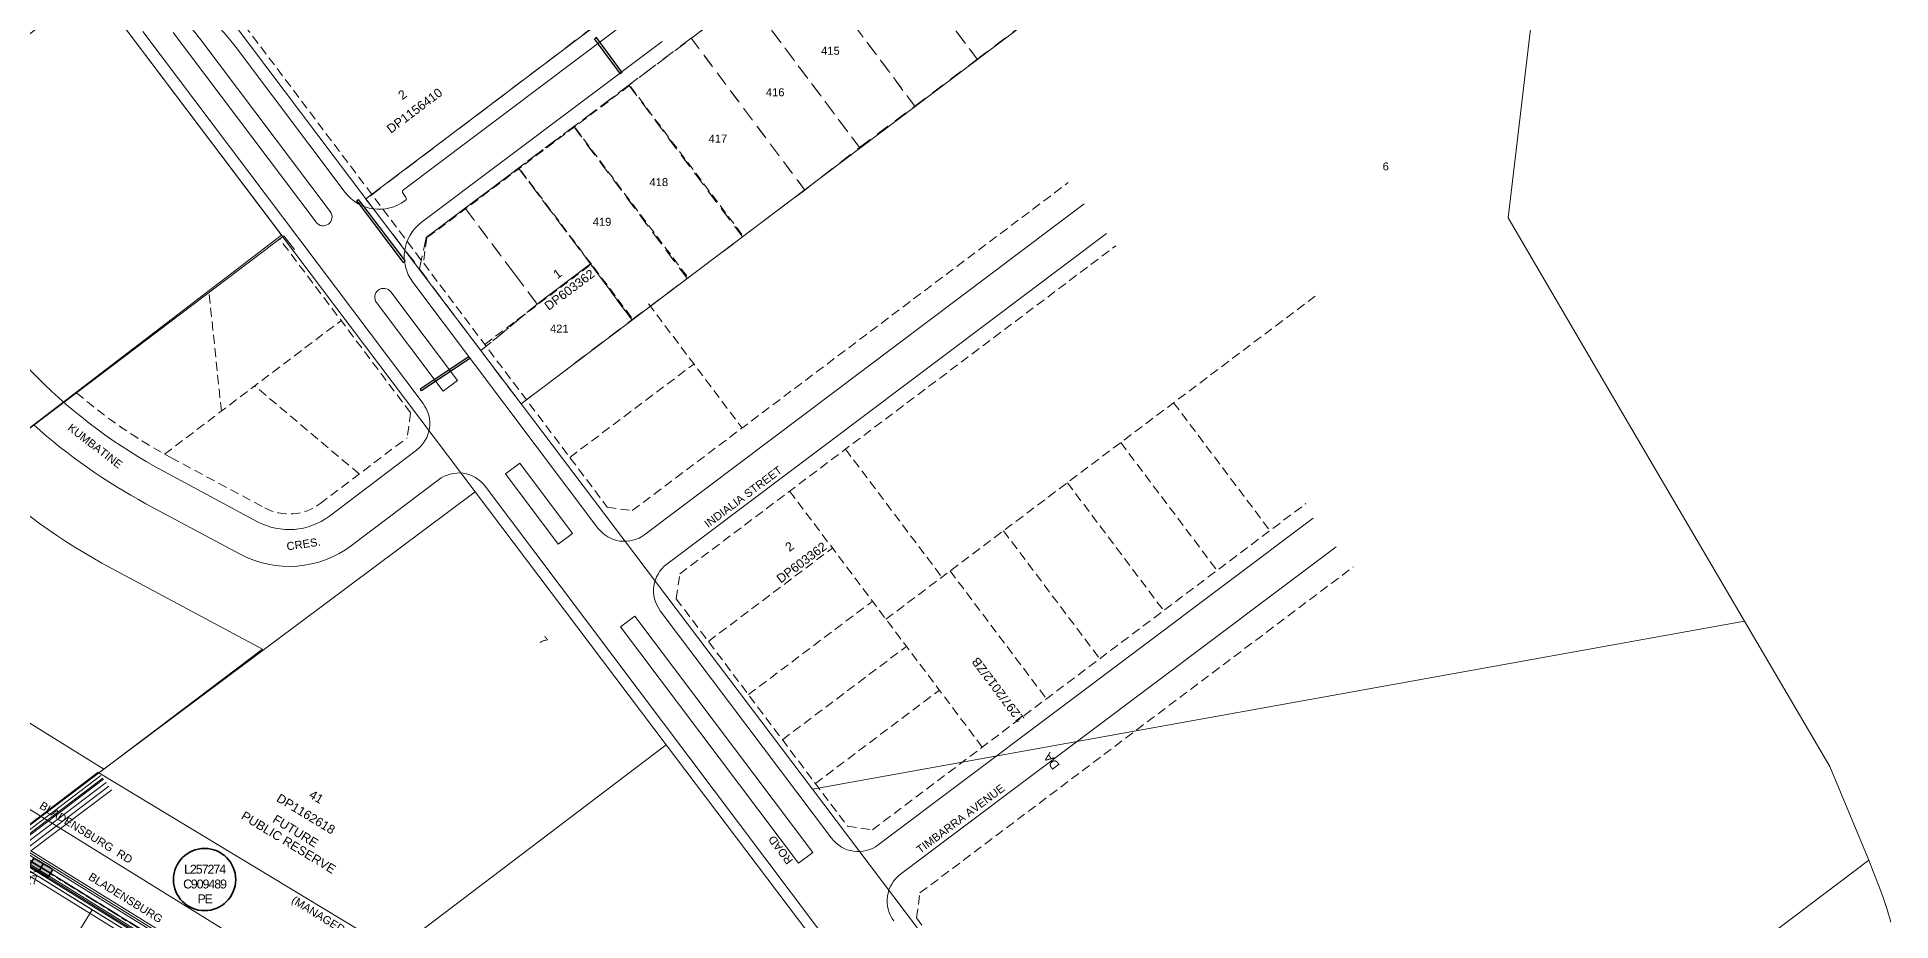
# Model space of a CAD drawing. Header units: metres. Extents: x 0 to 309348, y 0 to 6272736.
# Drawn here: x 308885.4 to 309302.5, y 6272026.7 to 6272225.7 of the extents above; entities that cross this region are included whole.
import ezdxf
from ezdxf.enums import TextEntityAlignment as Align

# ---------------------------------------------------------------- set-up
doc = ezdxf.new("R2010")
doc.units = ezdxf.units.M
for name, pattern in [('Cable Exist UG', [8.2, 4, -1.2, 1.8, -1.2]), ('Dash', [5, 3, -2]), ('DASHEDX2', [38.1, 25.4, -12.7])]:
    doc.linetypes.add(name, pattern=pattern)
doc.layers.get('0').update_dxf_attribs({"color": 6})
for name, color, linetype, lineweight in [('_User Miscellaneous1', 30, 'Continuous', 13), ('_User_HV_Exist', 1, 'Continuous', 35), ('_User_LV_Exist', 5, 'Continuous', 35), ('Cadastre Developer_SP_EXT', 98, 'Continuous', 15), ('Cadastre Developer_SP_NEW', 92, 'Continuous', 15), ('Cadastre Land Parcels_SP_EXT', 118, 'Continuous', 15), ('Cadastre Roads_SP_EXT', 218, 'Continuous', 15), ('Cadastre Roads_SP_NEW', 214, 'Continuous', 15)]:
    doc.layers.add(name, color=color, linetype=linetype, lineweight=lineweight)
doc.layers.add('_User Miscellaneous10', color=252, linetype='Continuous', lineweight=13, plot=False, transparency=0.85)
doc.layers.add('Duct_SP_EXT', color=30, linetype='Continuous')
doc.layers.add('SupportsUG_SP_LV_EXT', color=7, linetype='Continuous')
doc.styles.add('ARIAL', font='arial.ttf', dxfattribs={"height": 2})
doc.styles.get("Standard").update_dxf_attribs({"font": 'arial.ttf'})

# ---------------------------------------------------------------- blocks, each defined once
blk = doc.blocks.new('PILLAR_EXT')
blk.add_hatch(color=256).paths.add_polyline_path([(2.5, -1), (2.5, 1), (-2.5, 1), (-2.5, -1)])
for p, q in [((2.5, 0), (-2.5, 0)), ((0, -1), (0, 1))]:
    blk.add_line(p, q)
at = {"ltscale": 10}
blk.add_line((-2.5, 0), (2.5, 0), dxfattribs=at)
blk.add_lwpolyline([(2.5, 1), (1.25, 1), (-1.25, 1), (-2.5, 1), (-2.5, -1), (2.5, -1)], close=True)
for tag, p, flags in [('SUPPORT_TYPE', (0, 0.6), 9), ('STREETNAME', (0, 1.8), 9), ('OWNED_BY', (0, 0.2), 9), ('LOCATION', (0, 1.2), 9), ('SUBURB', (0, 2), 1), ('LEGEND', (0, 1), 9), ('PARENT', (0, 1.6), 9), ('USAGE', (0, 0.8), 9), ('NOTES', (0, 1.4), 9), ('STATE', (0, 0.4), 9)]:
    blk.add_attdef(tag, p, '', height=0.2, rotation=180, dxfattribs=dict(flags=flags))
at = {"width": 0.9, "flags": 8}
blk.add_attdef('ASSET_NUM', text='', height=2, rotation=270, dxfattribs=at).set_placement((2, -4), align=Align.MIDDLE_LEFT)

msp = doc.modelspace()

# ---------------------------------------------------------------- linework, layer by layer
at = {"layer": '_User Miscellaneous1', "ltscale": 0.75}
for p, q in [((308877.54871, 6272043.32371), (308969.44136, 6271986.40956)), ((308877.92782, 6272043.93581), (308969.8205, 6271987.02165))]:
    msp.add_line(p, q, dxfattribs=at)
at = {"layer": '_User Miscellaneous10', "linetype": 'DASHEDX2', "ltscale": 0.08}
for p, q in [((308915.62137, 6272250.24818), (309013.71705, 6272119.84076)), ((309018.75762, 6272214.80058), (308973.12856, 6272180.46307)), ((309044.00827, 6272181.2465), (309018.75762, 6272214.80058)), ((309031.58786, 6272171.89875), (309006.33675, 6272205.45344)), ((309010.14888, 6272174.53524), (308993.91589, 6272196.10629)), ((309019.34138, 6272119.04161), (309117.41991, 6272192.91071)), ((308973.12856, 6272180.46307), (308972.33715, 6272174.85079)), ((309030.02324, 6272104.80296), (309128.12867, 6272178.69233)), ((308986.17358, 6272156.49295), (309010.14888, 6272174.53524)), ((309019.16745, 6272162.551), (309010.14888, 6272174.53524)), ((309076.42609, 6272094.60193), (309173.36596, 6272167.61344)), ((309023.01533, 6272165.60566), (309044.04575, 6272137.64802)), ((309005.29678, 6272131.03459), (309033.20769, 6272152.05604)), ((309141.14187, 6272143.34346), (309162.80727, 6272114.54169)), ((309129.24127, 6272134.38036), (309150.90667, 6272105.5786)), ((309067.3168, 6272132.89109), (309088.99689, 6272104.06979)), ((309117.23988, 6272125.34136), (309138.90528, 6272096.5396)), ((309054.746, 6272123.42323), (309098.09149, 6272065.80017)), ((309013.71705, 6272119.84076), (309019.34138, 6272119.04161)), ((309073.37572, 6272047.18517), (309170.8779, 6272120.62019)), ((309102.84862, 6272114.5024), (309124.51402, 6272085.70064)), ((309036.46708, 6272089.5971), (309064.37798, 6272110.61856)), ((309029.22839, 6272099.22014), (309030.02324, 6272104.80296)), ((309084.07597, 6272032.96037), (309181.58666, 6272106.4018)), ((309090.85671, 6272105.47054), (309112.52211, 6272076.66877)), ((309029.22839, 6272099.22014), (309067.77459, 6272047.9772)), ((309045.47821, 6272077.6178), (309073.38911, 6272098.63925)), ((309053.11998, 6272067.4589), (309081.03089, 6272088.48036)), ((309060.53248, 6272057.6048), (309088.44339, 6272078.62625)), ((309067.77459, 6272047.9772), (309073.37572, 6272047.18517)), ((309083.28393, 6272027.35924), (309084.07597, 6272032.96037)), ((309083.28393, 6272027.35924), (309242.85878, 6271815.22204))]:
    msp.add_line(p, q, dxfattribs=at)
at = {"layer": '_User Miscellaneous10', "linetype": 'Continuous'}
for p, q in [((308940.95874, 6272180.92156), (308871.34336, 6272128.22574)), ((308943.36598, 6272177.84044), (308940.95874, 6272180.92156)), ((308900.47601, 6272060.84696), (308936.12802, 6272087.84294)), ((308876.29472, 6272042.5367), (308900.47601, 6272060.84696))]:
    msp.add_line(p, q, dxfattribs=at)
at = {"layer": '_User Miscellaneous10', "flags": 128}
for points in [[(308899.20063, 6272060.18509), (308875.25525, 6272042.00431), (309012.68734, 6271956.86647), (309014.66188, 6271951.56658, 0.043179396), (309012.56785, 6271940.16001), (309010.95729, 6271923.30288), (309008.97899, 6271902.59662), (309005.24894, 6271899.51716, -0.117917011), (308983.53033, 6271906.70142), (308936.03499, 6271936.12432), (308895.88063, 6271960.99956), (308825.77119, 6272004.43167)], [(308899.80534, 6272059.38864), (308877.0191, 6272042.08796), (309013.50493, 6271957.53632), (309015.71212, 6271951.61196, 0.044395407), (309013.56332, 6271940.0649), (309011.95276, 6271923.20777), (309009.93506, 6271902.08918), (309005.57276, 6271898.48774, -0.119987591), (308983.00406, 6271905.85111), (308935.50836, 6271935.27423), (308895.354, 6271960.14946), (308825.82868, 6272003.21972)], [(308900.41005, 6272058.5922), (308878.78295, 6272042.1716), (309014.32251, 6271958.20617), (309016.76332, 6271951.65478, 0.045640388), (309014.55878, 6271939.96979), (309012.94823, 6271923.11266), (309010.89113, 6271901.58173), (309005.90019, 6271897.4613, -0.121994891), (308982.47779, 6271905.00079), (308934.98173, 6271934.42413), (308894.82738, 6271959.29936), (308825.88616, 6272002.00777)], [(308901.01476, 6272057.79575), (308880.54681, 6272042.25525), (309015.1401, 6271958.87602), (309017.81548, 6271951.695, 0.046915512), (309015.55425, 6271939.87468), (309013.9437, 6271923.01755), (309011.84721, 6271901.07429), (309006.2311, 6271896.43774, -0.123942101), (308981.95152, 6271904.15047), (308934.45511, 6271933.57403), (308894.30075, 6271958.44927), (308825.94364, 6272000.79583)], [(308901.61947, 6272056.99931), (308882.31066, 6272042.3389), (309015.95768, 6271959.54587), (309018.86864, 6271951.73254, 0.04822202), (309016.54972, 6271939.77957), (309014.93916, 6271922.92244), (309012.80328, 6271900.56684), (309006.56538, 6271895.41695, -0.125832188), (308981.42524, 6271903.30015), (308933.92848, 6271932.72394), (308893.77412, 6271957.59917), (308826.00113, 6271999.58388)], [(308902.22418, 6272056.20286), (308884.07452, 6272042.42254), (309016.77527, 6271960.21572), (309019.92283, 6271951.76733, 0.049561225), (309017.54518, 6271939.68446), (309015.93463, 6271922.82733), (309013.75935, 6271900.0594), (309006.90291, 6271894.39885, -0.127667918), (308980.89897, 6271902.44984), (308933.40185, 6271931.87384), (308893.2475, 6271956.74907), (308826.05861, 6271998.37193)]]:
    msp.add_lwpolyline(points, format="xyb", dxfattribs=at)
at = {"layer": '_User Miscellaneous10', "color": 4, "flags": 128}
msp.add_lwpolyline([(308900.22864, 6272058.83113), (308878.2538, 6272042.14651), (309014.07724, 6271958.00521), (309016.44786, 6271951.64221, 0.045263783), (309014.26014, 6271939.99833), (309012.64959, 6271923.14119), (309010.60431, 6271901.73397), (309005.80159, 6271897.76893, -0.121399151), (308982.63567, 6271905.25588), (308935.13972, 6271934.67916), (308894.98536, 6271959.55439), (308825.86892, 6272002.37136)], format="xyb", dxfattribs=at)
at = {"layer": '_User Miscellaneous10', "color": 2, "flags": 128}
msp.add_lwpolyline([(308885.79574, 6272037.82726), (308878.90803, 6272036.57843)], dxfattribs=at)
at = {"layer": '_User_LV_Exist', "linetype": 'Cable Exist UG', "ltscale": 0.7, "flags": 128}
msp.add_lwpolyline([(308928.13012, 6272012.77785), (308888.4476, 6272037.36079)], dxfattribs=at)
at = {"layer": '_User_LV_Exist', "linetype": 'Continuous'}
msp.add_circle((308923.12504, 6272035.97321), 7, dxfattribs=at)
at = {"layer": 'Cadastre Developer_SP_EXT', "linetype": 'Dash'}
msp.add_lwpolyline([(309082.28264, 6272282.36473), (308959.43203, 6272189.16774), (308971.48611, 6272173.46857), (308972.95836, 6272180.54973), (309083.93236, 6272263.98924)], dxfattribs=at)
for points in [[(309083.93236, 6272263.98924), (309071.50441, 6272254.64488), (309096.92166, 6272220.69916), (309109.34961, 6272230.04352), (309083.93236, 6272263.98924)], [(309071.50441, 6272254.64488), (309057.47785, 6272244.09856), (309082.89511, 6272210.15291), (309096.92166, 6272220.69916), (309071.50441, 6272254.64488)], [(309057.47785, 6272244.09856), (309045.0499, 6272234.7542), (309070.46716, 6272200.80848), (309082.89511, 6272210.15291), (309057.47785, 6272244.09856)], [(309045.0499, 6272234.7542), (309032.62195, 6272225.40978), (309058.16249, 6272191.21756), (309070.46716, 6272200.80848), (309045.0499, 6272234.7542)], [(309032.62195, 6272225.40978), (309018.59546, 6272214.86352), (309044.13601, 6272180.67124), (309058.16249, 6272191.21756), (309032.62195, 6272225.40978)], [(309018.59546, 6272214.86352), (309006.16751, 6272205.51917), (309031.70805, 6272171.32688), (309044.13601, 6272180.67124), (309018.59546, 6272214.86352)], [(309006.16751, 6272205.51917), (308993.73956, 6272196.17474), (309009.96028, 6272174.59032), (309019.2801, 6272161.98252), (309031.70805, 6272171.32688), (309006.16751, 6272205.51917)], [(308993.73956, 6272196.17474), (308981.74518, 6272187.15642), (308992.86833, 6272172.3627), (308997.97115, 6272165.57588), (309009.96028, 6272174.59032), (308993.73956, 6272196.17474)], [(308992.86833, 6272172.3627), (308981.74518, 6272187.15642), (308972.95836, 6272180.54973), (308971.48611, 6272173.46857), (308985.30385, 6272155.08183), (308997.97115, 6272165.57588), (308992.86833, 6272172.3627)], [(309019.27778, 6272161.98552), (309009.96028, 6272174.59032), (308997.97115, 6272165.57588), (308985.30385, 6272155.08183), (308994.31536, 6272143.09052), (309019.27778, 6272161.98552)]]:
    msp.add_lwpolyline(points, close=True, dxfattribs=at)
at = {"layer": 'Cadastre Developer_SP_NEW', "linetype": 'DASHEDX2', "ltscale": 0.08}
for p, q in [((308969.47263, 6272141.06345), (308940.02312, 6272180.21333)), ((308926.91076, 6272141.44808), (308924.12612, 6272168.18)), ((308914.12672, 6272131.7679), (308953.84297, 6272161.84136)), ((308957.92552, 6272127.30256), (308934.40721, 6272147.12445)), ((308969.47263, 6272141.06345), (308968.68824, 6272135.45218)), ((308949.08746, 6272120.61031), (308968.68824, 6272135.45218)), ((308915.51014, 6272131.01386), (308936.70993, 6272119.64402))]:
    msp.add_line(p, q, dxfattribs=at)
at = {"layer": 'Cadastre Developer_SP_NEW', "transparency": 33554687}
for p, q in [((308902.13457, 6272106.07425), (308936.12802, 6272087.84294)), ((308872.53748, 6272078.15461), (308900.47601, 6272060.84696)), ((308876.29472, 6272042.5367), (308897.86664, 6272029.17311)), ((308897.86664, 6272029.17311), (308913.45742, 6272019.51478))]:
    msp.add_line(p, q, dxfattribs=at)
at = {"layer": 'Cadastre Developer_SP_NEW', "ltscale": 15, "transparency": 33554687}
msp.add_line((308897.86664, 6272029.17311), (308882.06784, 6272003.67021), dxfattribs=at)
at = {"layer": 'Cadastre Developer_SP_NEW', "linetype": 'Continuous'}
for points in [[(308940.44236, 6272181.05573), (308898.09406, 6272237.30582), (308896.28016, 6272235.92887), (308669.32838, 6272063.60192), (308711.90238, 6272007.53266), (308765.7124, 6272048.38774), (308871.34336, 6272128.22574), (308940.44236, 6272181.05573)], [(309027.00122, 6272066.33282), (308983.98271, 6272123.30109), (308899.34791, 6272059.99275), (308965.7558, 6272019.83559), (309027.00122, 6272066.33282)], [(309069.9966, 6272009.33717), (309027.00122, 6272066.33282), (308965.7558, 6272019.83559), (309030.43831, 6271980.33658), (309069.9966, 6272009.33717)]]:
    msp.add_lwpolyline(points, close=True, dxfattribs=at)
at = {"layer": 'Cadastre Developer_SP_NEW', "ltscale": 0.75, "flags": 128}
msp.add_lwpolyline([(308940.44236, 6272181.05573), (308983.98271, 6272123.30109)], dxfattribs=at)
at = {"layer": 'Cadastre Developer_SP_NEW', "linetype": 'DASHEDX2', "ltscale": 0.08}
for points in [[(308894.30992, 6272145.61043, 0.055403988), (308915.51014, 6272131.01386)], [(308936.70993, 6272119.64402, 0.293077809), (308949.08746, 6272120.61031)]]:
    msp.add_lwpolyline(points, format="xyb", dxfattribs=at)
at = {"layer": 'Cadastre Developer_SP_NEW', "transparency": 33554687}
msp.add_arc((308970.5721, 6272233.68045), 144.8, 226.7422609, 241.7945287, dxfattribs=at)
at = {"layer": 'Cadastre Land Parcels_SP_EXT', "linetype": 'Continuous'}
for points in [[(309082.08721, 6272281.92501), (309034.25527, 6272345.35825), (309007.94417, 6272325.48854), (308911.61162, 6272252.77622), (308959.42068, 6272189.26056), (309082.08721, 6272281.92501)], [(309269.57302, 6272094.18198), (309242.23602, 6272140.839), (309216.43503, 6272184.98703), (309227.54498, 6272279.53703), (309246.92701, 6272331.251), (309248.35402, 6272335.03296), (308994.31603, 6272143.108), (309059.88004, 6272056.30398), (309269.57302, 6272094.18198)], [(309297.53303, 6272040.30897), (309288.78404, 6272061.396), (309269.57302, 6272094.18198), (309059.88004, 6272056.30398), (309153.96196, 6271931.742), (309297.53303, 6272040.30897)]]:
    msp.add_lwpolyline(points, close=True, dxfattribs=at)
msp.add_lwpolyline([(309302.51402, 6272026.38201), (309301.63396, 6272029.26501), (309300.679, 6272032.12399), (309299.64603, 6272034.95699), (309298.54196, 6272037.80898), (309297.53303, 6272040.30897), (309153.96196, 6271931.742)], dxfattribs=at)
at = {"layer": 'Cadastre Roads_SP_EXT', "linetype": 'Continuous'}
msp.add_lwpolyline([(308898.09301, 6272237.30398), (308941.02197, 6272180.28999), (308943.40499, 6272177.11204), (308983.98298, 6272123.30099), (309027.00103, 6272066.33301), (309069.99701, 6272009.33704), (309122.09899, 6271940.391), (309218.11904, 6271813.03301), (309223.55399, 6271821.73996), (309229.681, 6271831.55797), (309153.962, 6271931.74199), (309059.88, 6272056.30404), (308994.31599, 6272143.10797), (308959.421, 6272189.26097), (308911.612, 6272252.77602)], dxfattribs=at)
at = {"layer": 'Cadastre Roads_SP_NEW', "color": 4, "linetype": 'Continuous', "ltscale": 2, "transparency": 33554495}
for p, q in [((308967.89391, 6272191.30564), (309022.07845, 6272232.08146)), ((308909.25564, 6272226.9376), (308972.27726, 6272143.15729)), ((308916.04301, 6272226.73116), (308948.20694, 6272183.97275)), ((308922.28539, 6272225.08667), (308951.40352, 6272186.37731)), ((308930.24906, 6272223.31647), (308954.78659, 6272190.69652)), ((309026.04798, 6272224.68103), (308971.86344, 6272183.90521)), ((308968.4367, 6272189.58652), (308967.77527, 6272190.46545)), ((308968.15455, 6272188.811), (308968.34772, 6272188.95637)), ((309022.14162, 6272113.63924), (309121.02961, 6272188.118)), ((309027.12388, 6272107.00092), (309126.02302, 6272181.48808)), ((308965.00702, 6272168.29296), (308980.00989, 6272148.3483)), ((308969.9653, 6272170.51809), (309011.63591, 6272115.1216)), ((308961.81041, 6272165.88844), (308976.8133, 6272145.94375)), ((308877.46683, 6272157.11911), (308885.51694, 6272149.03047)), ((308976.8133, 6272145.94375), (308980.00989, 6272148.3483)), ((308951.2003, 6272117.81999), (308970.8112, 6272132.66952)), ((308990.81987, 6272127.32356), (308994.01645, 6272129.7281)), ((308994.01645, 6272129.7281), (309005.89759, 6272113.93344)), ((308913.85591, 6272127.92946), (308935.05571, 6272116.55962)), ((308956.21078, 6272111.20296), (308975.7627, 6272126.00782)), ((308990.81987, 6272127.32356), (309002.70101, 6272111.52889)), ((308986.28383, 6272124.5371), (309070.82488, 6272012.14908)), ((308909.93304, 6272120.61501), (308931.13295, 6272109.24512)), ((309074.68056, 6272043.78702), (309172.49752, 6272117.36735)), ((309005.89759, 6272113.93344), (309002.70101, 6272111.52889)), ((309079.67, 6272037.15411), (309177.74115, 6272110.92566)), ((309025.64241, 6272096.5015), (309064.17844, 6272045.27209)), ((309019.90409, 6272095.31334), (309016.70751, 6272092.90879)), ((309016.70751, 6272092.90879), (309056.74642, 6272039.68146)), ((309019.90409, 6272095.31334), (309059.943, 6272042.08601)), ((309018.63614, 6271968.23835), (308863.84814, 6272064.12802)), ((308859.47714, 6272057.07221), (309020.3354, 6271957.42209)), ((309059.943, 6272042.08601), (309056.74642, 6272039.68146))]:
    msp.add_line(p, q, dxfattribs=at)
for centre, radius, start, end in [((308890.29141, 6272193.2603), 50, 36.9513889, 89.087016), ((308894.31493, 6272204.04756), 35, 36.9513889, 64.1859083), ((308962.41292, 6272196.4381), 9.5459, 216.9700968, 306.9729727), ((308968.25434, 6272190.82692), 0.6, 126.9627806, 216.9627804), ((308968.07678, 6272189.31663), 0.45, 306.9627803, 36.9627803), ((308949.80397, 6272185.17693), 2, 216.9947339, 36.9082156), ((308977.63143, 6272176.25989), 9.57785, 127.0318107, 216.827992), ((308963.40927, 6272167.09018), 2, 36.9941525, 216.907598), ((308970.57175, 6272233.68115), 120, 224.8632022, 241.7945287), ((308966.28331, 6272138.64946), 7.5, 307.1332889, 36.9513889), ((308970.57175, 6272233.68115), 128.3, 227.9731175, 241.7945287), ((308980.28988, 6272120.02926), 7.5, 36.9513889, 127.1332889), ((308942.14488, 6272129.77918), 15, 241.7945287, 307.1332889), ((309017.62915, 6272119.63082), 7.5, 216.9513889, 306.9857003), ((308942.14488, 6272129.77918), 23.3, 241.7945287, 307.1332889), ((309031.63565, 6272101.01072), 7.5, 126.9857003, 216.9513889), ((309070.17168, 6272049.78131), 7.5, 216.9513889, 306.9513889), ((309084.17818, 6272031.16121), 7.5, 126.9513889, 216.9513889)]:
    msp.add_arc(centre, radius, start, end, dxfattribs=at)
at = {"layer": 'Duct_SP_EXT'}
for p, q in [((309010.88038, 6272225.27675), (309011.07351, 6272225.41923)), ((309016.68485, 6272217.40845), (309010.88038, 6272225.27675)), ((309011.26665, 6272225.5617), (309011.07351, 6272225.41923)), ((309017.07112, 6272217.6934), (309011.26665, 6272225.5617)), ((309016.68485, 6272217.40845), (309016.87799, 6272217.55093)), ((309017.07112, 6272217.6934), (309016.87799, 6272217.55093)), ((308957.3318, 6272188.81063), (308957.52355, 6272188.95497)), ((308957.3318, 6272188.81063), (308957.87227, 6272188.09265)), ((308957.7153, 6272189.09931), (308957.52355, 6272188.95497)), ((308957.7153, 6272189.09931), (308958.25545, 6272188.38173)), ((308957.87227, 6272188.09265), (308958.06386, 6272188.23719)), ((308957.87227, 6272188.09265), (308967.83704, 6272174.91298)), ((308958.25545, 6272188.38173), (308958.06386, 6272188.23719)), ((308958.25545, 6272188.38173), (308968.21992, 6272175.20247)), ((308968.21992, 6272175.20247), (308968.02848, 6272175.05772)), ((308967.83704, 6272174.91298), (308968.02848, 6272175.05772)), ((308982.56251, 6272153.70727), (308971.66289, 6272146.41938)), ((308982.82931, 6272153.30825), (308971.92969, 6272146.02036)), ((308982.56251, 6272153.70727), (308982.69591, 6272153.50776)), ((308982.82931, 6272153.30825), (308982.69591, 6272153.50776)), ((308971.66289, 6272146.41938), (308971.79629, 6272146.21987)), ((308971.92969, 6272146.02036), (308971.79629, 6272146.21987))]:
    msp.add_line(p, q, dxfattribs=at)

# ---------------------------------------------------------------- block references
at = {"layer": '_User_LV_Exist', "ltscale": 0.75}
ref = msp.add_blockref('PILLAR_EXT', (308886.32236, 6272038.67735), dxfattribs=dict(at, rotation=329.3822980103706))
ref.add_attrib('ASSET_NUM', '134827', dxfattribs={"layer": '0', "height": 2, "width": 0.9}).set_placement((308877.22209, 6272035.91795), align=Align.MIDDLE_LEFT)
at = {"layer": 'SupportsUG_SP_LV_EXT', "ltscale": 0.75}
ref = msp.add_blockref('PILLAR_EXT', (308886.32236, 6272038.67735), dxfattribs=dict(at, rotation=329.3822980103706))
ref.add_attrib('ASSET_NUM', '134827', dxfattribs={"layer": '0', "height": 2, "rotation": 59.382298, "width": 0.9}).set_placement((308878.95763, 6272029.03127), align=Align.MIDDLE_LEFT)

# ---------------------------------------------------------------- texts
at = {"layer": '_User Miscellaneous10', "transparency": 33554610, "style": 'ARIAL'}
for s, rotation, p in [('DP1156410', 36.9513889, (308970.9475, 6272208.32028)), ('2', 36.9513889, (308968.23623, 6272211.92461)), ('DP603362', 36.9513889, (309005.81739, 6272167.98676)), ('1', 36.9513889, (309003.10613, 6272171.59109)), ('DP603362', 36.9513889, (309058.03213, 6272106.57067)), ('2', 36.9513889, (309055.32086, 6272110.175)), ('DA            1297/2012/ZB', 126.9513889, (309106.3885, 6272073.97255)), ('DP1162618', 328.7108384, (308945.41566, 6272049.9034)), ('41', 328.7108384, (308947.75809, 6272053.75765)), ('PUBLIC RESERVE', 328.7108384, (308941.51163, 6272043.47965)), ('FUTURE', 328.7108384, (308943.07324, 6272046.04915))]:
    msp.add_text(s, height=2, rotation=rotation, dxfattribs=at).set_placement(p, align=Align.CENTER)
at = {"layer": '_User Miscellaneous10', "color": 128, "ltscale": 20, "style": 'ARIAL'}
for s, rotation, p in [('KUMBATINE', 322.4445184, (308897.95453, 6272132.87786)), ('KUMBATINE', 322.4445184, (308897.95453, 6272132.87786)), ('KUMBATINE', 322.4445184, (308897.95453, 6272132.87786)), ('INDIALIA STREET', 36.9857003, (309044.83694, 6272121.43715)), ('INDIALIA STREET', 36.9857003, (309044.83694, 6272121.43715)), ('INDIALIA STREET', 36.9857003, (309044.83694, 6272121.43715)), ('CRES.', 8.4549753, (308945.51146, 6272110.63566)), ('CRES.', 8.4549753, (308945.51146, 6272110.63566)), ('CRES.', 8.4549753, (308945.51146, 6272110.63566)), ('TIMBARRA AVENUE', 36.951389, (309093.72949, 6272048.9447)), ('TIMBARRA AVENUE', 36.951389, (309093.72949, 6272048.9447)), ('TIMBARRA AVENUE', 36.951389, (309093.72949, 6272048.9447)), ('(MANAGED ECOLOGICAL ZONE WITHIN ROAD RESERVE)', 328.2221889, (308972.00749, 6272012.59746))]:
    msp.add_text(s, height=1.8, rotation=rotation, dxfattribs=at).set_placement(p, align=Align.CENTER)
msp.add_text('BARRY                                                                             ROAD', height=1.8, rotation=126.9513889, dxfattribs=at).set_placement((309071.48115, 6272017.69311), align=Align.MIDDLE_CENTER)
msp.add_text('BARRY                                                                             ROAD', height=1.8, rotation=126.9513889, dxfattribs=at).set_placement((309071.48115, 6272017.69311), align=Align.MIDDLE_CENTER)
msp.add_text('BARRY                                                                             ROAD', height=1.8, rotation=126.9513889, dxfattribs=at).set_placement((309071.48115, 6272017.69311), align=Align.MIDDLE_CENTER)
at = {"layer": '_User_HV_Exist', "ltscale": 20, "style": 'ARIAL'}
msp.add_text('BLADENSBURG                            ROAD', height=1.8, rotation=328.2221889, dxfattribs=at).set_placement((308916.30097, 6272024.03574), align=Align.CENTER)
at = {"layer": '_User_LV_Exist', "ltscale": 20, "style": 'ARIAL'}
msp.add_text('BLADENSBURG  RD', height=1.8, rotation=328.2221889, dxfattribs=at).set_placement((308895.99807, 6272045.80177), align=Align.CENTER)
at = {"layer": '_User_LV_Exist', "insert": (308923.12504, 6272034.97321), "char_height": 2, "width": 11.3087193, "attachment_point": 5}
msp.add_mtext('{\\T0.8;L257274\\PC909489\\PPE}', dxfattribs=at)
at = {"layer": 'Cadastre Developer_SP_EXT'}
for s, p in [('415', (309061.82373, 6272221.69837)), ('416', (309049.39575, 6272212.35404)), ('417', (309036.51163, 6272201.92866)), ('418', (309023.2158, 6272192.1205)), ('419', (309010.44473, 6272183.18754)), ('421', (309000.83233, 6272159.12998))]:
    msp.add_text(s, height=1.8, dxfattribs=at).set_placement(p)
at = {"layer": 'Cadastre Land Parcels_SP_EXT'}
msp.add_text('6', height=1.8, dxfattribs=at).set_placement((309188.15827, 6272195.65514))
msp.add_text('7', height=1.8, rotation=310.9013256, dxfattribs=at).set_placement((308998.23747, 6272089.76144))

doc.saveas('drawing.dxf')
